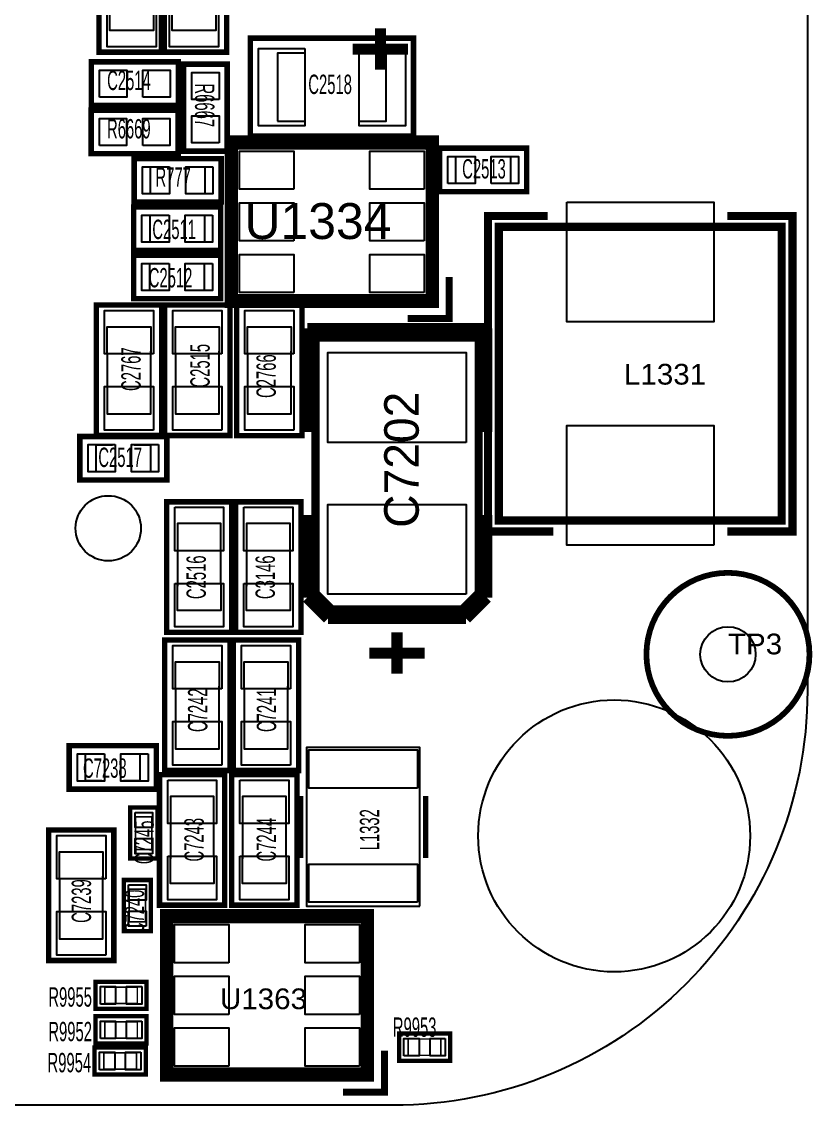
# Model space of a CAD drawing. Extents: x 0 to 73.5, y -0.1 to 42.
# Drawn here: x 58.96 to 73.5, y 0 to 19.92 of the extents above; entities that cross this region are included whole.
import ezdxf

# ---------------------------------------------------------------- set-up
doc = ezdxf.new("R2010")
doc.units = 0
for name, color, linetype in [('BG_OUTLINE', 7, 'CONTINUOUS'), ('PG_ASSEMBLY_TOP', 111, 'CONTINUOUS'), ('PG_SILKSCREEN_TOP', 254, 'CONTINUOUS'), ('PIN_TOP', 141, 'CONTINUOUS'), ('RD_SILKSCREEN_TOP', 230, 'CONTINUOUS')]:
    doc.layers.add(name, color=color, linetype=linetype)

msp = doc.modelspace()

# ---------------------------------------------------------------- linework, layer by layer
at = {"layer": 'BG_OUTLINE'}
msp.add_lwpolyline([(8.1534, 41.9989), (65.78854, 41.9989, -0.414214), (73.40854, 34.3789), (73.40854, 7.62, -0.414214), (65.78854, 0), (7.62, 0, -0.414214), (0, 7.62), (0, 34.3789, -0.414214), (7.62, 41.9989), (8.1534, 41.9989)], format="xyb", dxfattribs=at)
msp.add_lwpolyline([(8.1534, 41.9989), (65.78854, 41.9989, -0.414214), (73.40854, 34.3789), (73.40854, 7.62, -0.414214), (65.78854, 0), (7.62, 0, -0.414214), (0, 7.62), (0, 34.3789, -0.414214), (7.62, 41.9989)], format="xyb", close=True, dxfattribs=at)
msp.add_lwpolyline([(8.1534, 41.9989), (65.78854, 41.9989, -0.414214), (73.40854, 34.3789), (73.40854, 7.62, -0.414214), (65.78854, 0), (7.62, 0, -0.414214), (0, 7.62), (0, 34.3789, -0.414214), (7.62, 41.9989)], format="xyb", close=True, dxfattribs=at)
msp.add_lwpolyline([(8.1534, 41.9989), (65.78854, 41.9989, -0.414214), (73.40854, 34.3789), (73.40854, 7.62, -0.414214), (65.78854, 0), (7.62, 0, -0.414214), (0, 7.62), (0, 34.3789, -0.414214), (7.62, 41.9989)], format="xyb", close=True, dxfattribs=at)
at = {"layer": 'PG_ASSEMBLY_TOP'}
for points, const_width in [([(61.582859, 21.763838), (61.582859, 19.363842), (60.382861, 19.363842), (60.382861, 21.763838), (61.582859, 21.763838)], 0.1), ([(62.730939, 21.763838), (62.730939, 19.363842), (61.530941, 19.363842), (61.530941, 21.763838), (62.730939, 21.763838)], 0.1), ([(66.165857, 17.822342), (63.165863, 17.822367), (63.165863, 19.622364), (66.165857, 19.622338), (66.165857, 17.822342)], 0.1), ([(60.241282, 19.185839), (61.841278, 19.185839), (61.841278, 18.385841), (60.241282, 18.385841), (60.241282, 19.185839)], 0.1), ([(61.939221, 17.543882), (61.939221, 19.143878), (62.739219, 19.143878), (62.739219, 17.543882), (61.939221, 17.543882)], 0.1), ([(60.238742, 18.296839), (61.838738, 18.296839), (61.838738, 17.496841), (60.238742, 17.496841), (60.238742, 18.296839)], 0.1), ([(62.863298, 14.845335), (66.463316, 14.845335), (66.463316, 17.645329), (62.863298, 17.645329), (62.863298, 14.845335)], 0.150012), ([(66.647162, 17.598339), (68.247158, 17.598339), (68.247158, 16.798341), (66.647162, 16.798341), (66.647162, 17.598339)], 0.1), ([(62.628678, 16.607815), (61.028682, 16.607815), (61.028682, 17.407839), (62.628678, 17.407839), (62.628678, 16.607815)], 0.1), ([(62.621058, 15.718841), (61.021062, 15.718841), (61.021062, 16.518839), (62.621058, 16.518839), (62.621058, 15.718841)], 0.1), ([(67.735145, 16.151835), (72.935135, 16.151835), (72.935135, 10.751845), (67.735145, 10.751845), (67.735145, 16.151835)], 0.150012), ([(62.618518, 14.829841), (61.018522, 14.829841), (61.018522, 15.629839), (62.618518, 15.629839), (62.618518, 14.829841)], 0.1), ([(60.334601, 12.315342), (60.334601, 14.715338), (61.534599, 14.715338), (61.534599, 12.315342), (60.334601, 12.315342)], 0.1), ([(61.589361, 12.315342), (61.589361, 14.715363), (62.789359, 14.715363), (62.789359, 12.315342), (61.589361, 12.315342)], 0.1), ([(62.915241, 12.314834), (62.915241, 14.714855), (64.115239, 14.714855), (64.115239, 12.314834), (62.915241, 12.314834)], 0.1), ([(64.362203, 9.417964), (64.362203, 14.117955), (67.362197, 14.117955), (67.362197, 9.417964), (67.062198, 9.117965), (64.662202, 9.117965), (64.362203, 9.417964)], 0.150012), ([(61.630458, 11.497361), (60.030462, 11.497361), (60.030462, 12.297359), (61.630458, 12.297359), (61.630458, 11.497361)], 0.1), ([(62.824919, 11.095838), (62.824919, 8.695842), (61.624921, 8.695842), (61.624921, 11.095838), (62.824919, 11.095838)], 0.1), ([(64.094919, 11.095838), (64.094919, 8.695842), (62.894921, 8.695842), (62.894921, 11.095838), (64.094919, 11.095838)], 0.1), ([(61.589361, 6.155842), (61.589361, 8.555838), (62.789359, 8.555838), (62.789359, 6.155842), (61.589361, 6.155842)], 0.1), ([(62.854281, 6.155842), (62.854281, 8.555838), (64.054279, 8.555838), (64.054279, 6.155842), (62.854281, 6.155842)], 0.1), ([(61.434878, 5.812841), (59.834882, 5.812841), (59.834882, 6.612839), (61.434878, 6.612839), (61.434878, 5.812841)], 0.1), ([(62.695379, 6.079338), (62.695379, 3.679342), (61.495381, 3.679342), (61.495381, 6.079338), (62.695379, 6.079338)], 0.1), ([(64.023799, 6.079338), (64.023799, 3.679342), (62.823801, 3.679342), (62.823801, 6.079338), (64.023799, 6.079338)], 0.1), ([(61.056368, 5.306339), (61.056368, 4.706341), (61.356392, 4.706341), (61.356392, 5.306339), (61.056368, 5.306339)], 0.029997), ([(59.455761, 2.663342), (59.455761, 5.063338), (60.655759, 5.063338), (60.655759, 2.663342), (59.455761, 2.663342)], 0.1), ([(61.237012, 3.372841), (61.237012, 3.972839), (60.936988, 3.972839), (60.936988, 3.372841), (61.237012, 3.372841)], 0.029997), ([(61.672064, 0.621843), (65.272056, 0.621843), (65.272056, 3.421837), (61.672064, 3.421837), (61.672064, 0.621843)], 0.150012), ([(61.087279, 2.171852), (60.487281, 2.171852), (60.487281, 1.871828), (61.087279, 1.871828), (61.087279, 2.171852)], 0.029997), ([(61.087279, 1.536852), (60.487281, 1.536852), (60.487281, 1.236828), (61.087279, 1.236828), (61.087279, 1.536852)], 0.029997), ([(66.670199, 1.219352), (66.070201, 1.219352), (66.070201, 0.919328), (66.670199, 0.919328), (66.670199, 1.219352)], 0.029997), ([(61.072039, 0.965352), (60.472041, 0.965352), (60.472041, 0.665328), (61.072039, 0.665328), (61.072039, 0.965352)], 0.029997)]:
    msp.add_lwpolyline(points, dxfattribs=dict(at, const_width=const_width))
for points in [[(61.382859, 20.263841), (61.382859, 19.763842), (60.582861, 19.763842), (60.582861, 20.263841)], [(62.530939, 20.263841), (62.530939, 19.763842), (61.730941, 19.763842), (61.730941, 20.263841)], [(64.165836, 19.347332), (63.665862, 19.347332), (63.665862, 18.097322)], [(65.165859, 18.097322), (65.665858, 18.097348), (65.665858, 19.347358), (65.165859, 19.347332)], [(63.665862, 18.097322), (64.165861, 18.097348)], [(67.246449, 16.949445), (66.946755, 16.94942), (66.946755, 17.447235)], [(66.946755, 17.447235), (67.246449, 17.447235)], [(67.647845, 17.447235), (67.947591, 17.447235), (67.947591, 16.94942), (67.647845, 16.94942)], [(61.627969, 16.75892), (61.328275, 16.75892), (61.328275, 17.256735), (61.627969, 17.256735)], [(62.029391, 17.256735), (62.329085, 17.256735), (62.329085, 16.75892)], [(62.329085, 16.75892), (62.029391, 16.75892)], [(61.620349, 15.869945), (61.320655, 15.869945), (61.320655, 16.36776), (61.620349, 16.36776)], [(62.021745, 16.36776), (62.321465, 16.36776), (62.321465, 15.869945)], [(62.321465, 15.869945), (62.021745, 15.869945)], [(61.617809, 14.980945), (61.318115, 14.980945), (61.318115, 15.478735), (61.617809, 15.478735)], [(62.019205, 15.478735), (62.3189, 15.478735), (62.3189, 14.980945)], [(62.3189, 14.980945), (62.019205, 14.980945)], [(60.534601, 13.815339), (60.534601, 14.315338), (61.334599, 14.315338), (61.334599, 13.815339)], [(61.789361, 13.815339), (61.789361, 14.315364), (62.589359, 14.315364), (62.589359, 13.815339)], [(63.115241, 13.814831), (63.115241, 14.314856), (63.915239, 14.314856), (63.915239, 13.814831)], [(60.534601, 13.815339), (60.534601, 12.715342), (61.334599, 12.715342), (61.334599, 13.865352)], [(61.789361, 13.815339), (61.789361, 12.715342), (62.589359, 12.715342), (62.589359, 13.865352)], [(63.115241, 13.814831), (63.115241, 12.714834), (63.915239, 12.714834), (63.915239, 13.864844)], [(60.629775, 11.648465), (60.330055, 11.648465), (60.330055, 12.146255), (60.629775, 12.146255)], [(61.031171, 12.146255), (61.330865, 12.146255), (61.330865, 11.648465)], [(61.330865, 11.648465), (61.031171, 11.648465)], [(62.624919, 9.595841), (62.624919, 10.695838), (61.824921, 10.695838), (61.824921, 9.545828)], [(63.894919, 9.595841), (63.894919, 10.695838), (63.094921, 10.695838), (63.094921, 9.545828)], [(62.624919, 9.595841), (62.624919, 9.095842), (61.824921, 9.095842), (61.824921, 9.595841)], [(63.894919, 9.595841), (63.894919, 9.095842), (63.094921, 9.095842), (63.094921, 9.595841)], [(61.789361, 7.655839), (61.789361, 8.155838), (62.589359, 8.155838), (62.589359, 7.655839)], [(63.054281, 7.655839), (63.054281, 8.155838), (63.854279, 8.155838), (63.854279, 7.655839)], [(61.789361, 7.655839), (61.789361, 6.555842), (62.589359, 6.555842), (62.589359, 7.705852)], [(63.054281, 7.655839), (63.054281, 6.555842), (63.854279, 6.555842), (63.854279, 7.705852)], [(60.434169, 5.963945), (60.134475, 5.963945), (60.134475, 6.461735), (60.434169, 6.461735)], [(60.835591, 6.461735), (61.135285, 6.461735), (61.135285, 5.963945)], [(61.135285, 5.963945), (60.835591, 5.963945)], [(62.495379, 4.579341), (62.495379, 5.679338), (61.695381, 5.679338), (61.695381, 4.529328)], [(63.823799, 4.579341), (63.823799, 5.679338), (63.023801, 5.679338), (63.023801, 4.529328)], [(59.655761, 4.163339), (59.655761, 4.663338), (60.455759, 4.663338), (60.455759, 4.163339)], [(62.495379, 4.579341), (62.495379, 4.079342), (61.695381, 4.079342), (61.695381, 4.579341)], [(63.823799, 4.579341), (63.823799, 4.079342), (63.023801, 4.079342), (63.023801, 4.579341)], [(59.655761, 4.163339), (59.655761, 3.063342), (60.455759, 3.063342), (60.455759, 4.213352)]]:
    msp.add_lwpolyline(points, dxfattribs=at)
at = {"layer": 'PG_ASSEMBLY_TOP', "const_width": 0.1016}
msp.add_lwpolyline([(73.444379, 8.292033, 1), (70.450177, 8.292033, 1), (73.444379, 8.292033)], format="xyb", dxfattribs=at)
at = {"layer": 'PG_ASSEMBLY_TOP'}
msp.add_lwpolyline([(66.2813, 3.66014), (66.2813, 6.58114), (64.1985, 6.58114), (64.1985, 3.66014)], close=True, dxfattribs=at)
at = {"layer": 'PG_SILKSCREEN_TOP'}
for points, const_width in [([(60.88286, 19.363842), (60.382861, 19.363842), (60.382861, 19.863841)], 0.1), ([(61.582859, 19.863841), (61.582859, 19.363842), (61.08286, 19.363842)], 0.1), ([(62.03094, 19.363842), (61.530941, 19.363842), (61.530941, 19.863841)], 0.1), ([(62.730939, 19.863841), (62.730939, 19.363842), (62.23094, 19.363842)], 0.1), ([(65.5574, 19.80184), (65.5574, 19.03984)], 0.2032), ([(63.765862, 19.622338), (63.165863, 19.622364), (63.165863, 19.022339)], 0.1), ([(65.565858, 19.622338), (66.165857, 19.622338), (66.165857, 19.022365)], 0.1), ([(65.0494, 19.42084), (66.0654, 19.42084)], 0.2032), ([(60.541281, 19.185839), (60.241282, 19.185839), (60.241282, 18.88584)], 0.1), ([(61.541279, 19.185839), (61.841278, 19.185839), (61.841278, 18.88584)], 0.1), ([(61.939221, 18.843879), (61.939221, 19.143878), (62.23922, 19.143878)], 0.1), ([(62.43922, 19.143878), (62.739219, 19.143878), (62.739219, 18.843879)], 0.1), ([(60.241282, 18.68584), (60.241282, 18.385841), (60.541281, 18.385841)], 0.1), ([(61.841278, 18.68584), (61.841278, 18.385841), (61.541279, 18.385841)], 0.1), ([(60.538741, 18.296839), (60.238742, 18.296839), (60.238742, 17.99684)], 0.1), ([(61.538739, 18.296839), (61.838738, 18.296839), (61.838738, 17.99684)], 0.1), ([(63.765862, 17.822342), (63.165863, 17.822367), (63.165863, 18.422341)], 0.1), ([(65.565858, 17.822367), (66.165857, 17.822342), (66.165832, 18.422341)], 0.1), ([(60.238742, 17.79684), (60.238742, 17.496841), (60.538741, 17.496841)], 0.1), ([(61.838738, 17.79684), (61.838738, 17.496841), (61.538739, 17.496841)], 0.1), ([(61.939221, 17.843881), (61.939221, 17.543882), (62.23922, 17.543882)], 0.1), ([(62.43922, 17.543882), (62.739219, 17.543882), (62.739219, 17.843881)], 0.1), ([(63.77432, 14.721332), (66.56832, 14.721332), (66.56832, 17.769332), (62.75832, 17.769332), (62.75832, 14.721332), (63.77432, 14.721332)], 0.127), ([(66.947161, 17.598314), (66.647162, 17.598339), (66.647162, 17.29834)], 0.1), ([(67.947159, 17.598314), (68.247158, 17.598339), (68.247158, 17.29834)], 0.1), ([(61.028682, 17.10784), (61.028682, 17.407839), (61.328681, 17.407839)], 0.1), ([(62.628678, 17.10784), (62.628678, 17.407839), (62.328679, 17.407839)], 0.1), ([(66.647162, 17.098315), (66.647162, 16.798341), (66.947161, 16.798341)], 0.1), ([(68.247158, 17.098315), (68.247158, 16.798341), (67.947159, 16.798341)], 0.1), ([(61.328681, 16.607815), (61.028682, 16.607815), (61.028682, 16.907815)], 0.1), ([(62.328679, 16.607815), (62.628678, 16.607815), (62.628678, 16.907815)], 0.1), ([(61.021062, 16.21884), (61.021062, 16.518839), (61.321061, 16.518839)], 0.1), ([(62.621058, 16.21884), (62.621058, 16.518839), (62.321059, 16.518839)], 0.1), ([(68.635143, 16.351834), (67.535146, 16.351834), (67.535146, 10.551846), (68.735143, 10.551846)], 0.150012), ([(71.935137, 16.351834), (73.135134, 16.351834), (73.135134, 10.551846), (71.935137, 10.551846)], 0.150012), ([(61.321061, 15.718841), (61.021062, 15.718841), (61.021062, 16.01884)], 0.1), ([(62.321059, 15.718841), (62.621058, 15.718841), (62.621058, 16.01884)], 0.1), ([(61.018522, 15.32984), (61.018522, 15.629839), (61.318521, 15.629839)], 0.1), ([(62.618518, 15.32984), (62.618518, 15.629839), (62.318519, 15.629839)], 0.1), ([(61.318521, 14.829841), (61.018522, 14.829841), (61.018522, 15.12984)], 0.1), ([(62.318519, 14.829841), (62.618518, 14.829841), (62.618518, 15.12984)], 0.1), ([(66.06032, 14.467332), (66.82232, 14.467332), (66.82232, 15.229332)], 0.127), ([(60.334601, 14.215339), (60.334601, 14.715338), (60.8346, 14.715338)], 0.1), ([(61.0346, 14.715338), (61.534599, 14.715338), (61.534599, 14.215339)], 0.1), ([(61.589361, 14.215339), (61.589361, 14.715363), (62.08936, 14.715363)], 0.1), ([(62.28936, 14.715363), (62.789359, 14.715363), (62.789359, 14.215339)], 0.1), ([(62.915241, 14.214831), (62.915241, 14.714855), (63.41524, 14.714855)], 0.1), ([(63.61524, 14.714855), (64.115239, 14.714855), (64.115239, 14.214831)], 0.1), ([(64.2112, 12.37996), (64.2112, 14.28496)], 0.2032), ([(64.2112, 14.28496), (67.5132, 14.28496)], 0.2032), ([(67.5132, 14.28496), (67.5132, 12.37996)], 0.2032), ([(60.334601, 12.815341), (60.334601, 12.315342), (60.8346, 12.315342)], 0.1), ([(61.0346, 12.315342), (61.534599, 12.315342), (61.534599, 12.815341)], 0.1), ([(61.589361, 12.815341), (61.589361, 12.315342), (62.08936, 12.315342)], 0.1), ([(62.28936, 12.315342), (62.789359, 12.315342), (62.789359, 12.815341)], 0.1), ([(62.915241, 12.814833), (62.915241, 12.314834), (63.41524, 12.314834)], 0.1), ([(63.61524, 12.314834), (64.115239, 12.314834), (64.115239, 12.814833)], 0.1), ([(60.030462, 11.99736), (60.030462, 12.297359), (60.330461, 12.297359)], 0.1), ([(61.630458, 11.99736), (61.630458, 12.297359), (61.330459, 12.297359)], 0.1), ([(60.330461, 11.497361), (60.030462, 11.497361), (60.030462, 11.79736)], 0.1), ([(61.330459, 11.497361), (61.630458, 11.497361), (61.630458, 11.79736)], 0.1), ([(62.12492, 11.095838), (61.624921, 11.095838), (61.624921, 10.595839)], 0.1), ([(62.824919, 10.595839), (62.824919, 11.095838), (62.32492, 11.095838)], 0.1), ([(63.39492, 11.095838), (62.894921, 11.095838), (62.894921, 10.595839)], 0.1), ([(64.094919, 10.595839), (64.094919, 11.095838), (63.59492, 11.095838)], 0.1), ([(64.2112, 10.85596), (64.2112, 9.33196)], 0.2032), ([(67.5132, 9.33196), (67.5132, 10.85596)], 0.2032), ([(64.2112, 9.33196), (64.5922, 8.95096)], 0.2032), ([(67.1322, 8.95096), (67.5132, 9.33196)], 0.2032), ([(62.12492, 8.695842), (61.624921, 8.695842), (61.624921, 9.195841)], 0.1), ([(62.824919, 9.195841), (62.824919, 8.695842), (62.32492, 8.695842)], 0.1), ([(63.39492, 8.695842), (62.894921, 8.695842), (62.894921, 9.195841)], 0.1), ([(64.094919, 9.195841), (64.094919, 8.695842), (63.59492, 8.695842)], 0.1), ([(64.5922, 8.95096), (67.1322, 8.95096)], 0.2032), ([(65.8622, 8.69696), (65.8622, 7.93496)], 0.2032), ([(61.589361, 8.055839), (61.589361, 8.555838), (62.08936, 8.555838)], 0.1), ([(62.28936, 8.555838), (62.789359, 8.555838), (62.789359, 8.055839)], 0.1), ([(62.854281, 8.055839), (62.854281, 8.555838), (63.35428, 8.555838)], 0.1), ([(63.55428, 8.555838), (64.054279, 8.555838), (64.054279, 8.055839)], 0.1), ([(65.3542, 8.31596), (66.3702, 8.31596)], 0.2032), ([(59.834882, 6.31284), (59.834882, 6.612839), (60.134881, 6.612839)], 0.1), ([(61.434878, 6.31284), (61.434878, 6.612839), (61.134879, 6.612839)], 0.1), ([(61.589361, 6.655841), (61.589361, 6.155842), (62.08936, 6.155842)], 0.1), ([(62.28936, 6.155842), (62.789359, 6.155842), (62.789359, 6.655841)], 0.1), ([(62.854281, 6.655841), (62.854281, 6.155842), (63.35428, 6.155842)], 0.1), ([(63.55428, 6.155842), (64.054279, 6.155842), (64.054279, 6.655841)], 0.1), ([(60.134881, 5.812841), (59.834882, 5.812841), (59.834882, 6.11284)], 0.1), ([(61.134879, 5.812841), (61.434878, 5.812841), (61.434878, 6.11284)], 0.1), ([(61.99538, 6.079338), (61.495381, 6.079338), (61.495381, 5.579339)], 0.1), ([(62.695379, 5.579339), (62.695379, 6.079338), (62.19538, 6.079338)], 0.1), ([(63.3238, 6.079338), (62.823801, 6.079338), (62.823801, 5.579339)], 0.1), ([(64.023799, 5.579339), (64.023799, 6.079338), (63.5238, 6.079338)], 0.1), ([(64.089788, 4.548835), (64.089788, 5.689651)], 0.100101), ([(66.390012, 4.548835), (66.390012, 5.689651)], 0.100101), ([(61.456392, 4.536338), (61.456392, 5.476342), (60.956368, 5.476342), (60.956368, 4.536338), (61.456392, 4.536338), (61.456392, 4.816348)], 0.08001), ([(61.046385, 5.476342), (60.956368, 5.476342), (60.956368, 5.386349)], 0.08001), ([(61.456392, 5.386349), (61.456392, 5.476342), (61.366375, 5.476342)], 0.08001), ([(59.455761, 4.563339), (59.455761, 5.063338), (59.95576, 5.063338)], 0.1), ([(60.15576, 5.063338), (60.655759, 5.063338), (60.655759, 4.563339)], 0.1), ([(60.956368, 4.626331), (60.956368, 4.536338), (61.046385, 4.536338)], 0.08001), ([(61.366375, 4.536338), (61.456392, 4.536338), (61.456392, 4.626331)], 0.08001), ([(61.99538, 3.679342), (61.495381, 3.679342), (61.495381, 4.179341)], 0.1), ([(62.695379, 4.179341), (62.695379, 3.679342), (62.19538, 3.679342)], 0.1), ([(63.3238, 3.679342), (62.823801, 3.679342), (62.823801, 4.179341)], 0.1), ([(64.023799, 4.179341), (64.023799, 3.679342), (63.5238, 3.679342)], 0.1), ([(60.836988, 4.142842), (60.836988, 3.202838), (61.337012, 3.202838), (61.337012, 4.142842), (60.836988, 4.142842), (60.836988, 3.862832)], 0.08001), ([(60.927005, 4.142842), (60.836988, 4.142842), (60.836988, 4.052849)], 0.08001), ([(61.337012, 4.052849), (61.337012, 4.142842), (61.246995, 4.142842)], 0.08001), ([(62.58306, 0.49784), (65.37706, 0.49784), (65.37706, 3.54584), (61.56706, 3.54584), (61.56706, 0.49784), (62.58306, 0.49784)], 0.127), ([(59.455761, 3.163341), (59.455761, 2.663342), (59.95576, 2.663342)], 0.1), ([(60.15576, 2.663342), (60.655759, 2.663342), (60.655759, 3.163341)], 0.1), ([(60.836988, 3.292831), (60.836988, 3.202838), (60.927005, 3.202838)], 0.08001), ([(61.246995, 3.202838), (61.337012, 3.202838), (61.337012, 3.292831)], 0.08001), ([(60.317278, 1.771828), (61.257282, 1.771828), (61.257282, 2.271852), (60.317278, 2.271852), (60.317278, 1.771828), (60.597288, 1.771828)], 0.08001), ([(60.407271, 2.271852), (60.317278, 2.271852), (60.317278, 2.181835)], 0.08001), ([(61.257282, 2.181835), (61.257282, 2.271852), (61.167289, 2.271852)], 0.08001), ([(60.317278, 1.861845), (60.317278, 1.771828), (60.407271, 1.771828)], 0.08001), ([(61.167289, 1.771828), (61.257282, 1.771828), (61.257282, 1.861845)], 0.08001), ([(60.317278, 1.136828), (61.257282, 1.136828), (61.257282, 1.636852), (60.317278, 1.636852), (60.317278, 1.136828), (60.597288, 1.136828)], 0.08001), ([(60.407271, 1.636852), (60.317278, 1.636852), (60.317278, 1.546835)], 0.08001), ([(61.257282, 1.546835), (61.257282, 1.636852), (61.167289, 1.636852)], 0.08001), ([(60.317278, 1.226845), (60.317278, 1.136828), (60.407271, 1.136828)], 0.08001), ([(61.167289, 1.136828), (61.257282, 1.136828), (61.257282, 1.226845)], 0.08001), ([(65.900198, 0.819328), (66.840202, 0.819328), (66.840202, 1.319352), (65.900198, 1.319352), (65.900198, 0.819328), (66.180208, 0.819328)], 0.08001), ([(65.990191, 1.319352), (65.900198, 1.319352), (65.900198, 1.229335)], 0.08001), ([(66.840202, 1.229335), (66.840202, 1.319352), (66.750209, 1.319352)], 0.08001), ([(60.302038, 0.565328), (61.242042, 0.565328), (61.242042, 1.065352), (60.302038, 1.065352), (60.302038, 0.565328), (60.582048, 0.565328)], 0.08001), ([(60.392031, 1.065352), (60.302038, 1.065352), (60.302038, 0.975335)], 0.08001), ([(61.242042, 0.975335), (61.242042, 1.065352), (61.152049, 1.065352)], 0.08001), ([(64.86906, 0.24384), (65.63106, 0.24384), (65.63106, 1.00584)], 0.127), ([(65.900198, 0.909345), (65.900198, 0.819328), (65.990191, 0.819328)], 0.08001), ([(66.750209, 0.819328), (66.840202, 0.819328), (66.840202, 0.909345)], 0.08001), ([(60.302038, 0.655345), (60.302038, 0.565328), (60.392031, 0.565328)], 0.08001), ([(61.152049, 0.565328), (61.242042, 0.565328), (61.242042, 0.655345)], 0.08001)]:
    msp.add_lwpolyline(points, dxfattribs=dict(at, const_width=const_width))
at = {"layer": 'PG_SILKSCREEN_TOP', "const_width": 0.1016}
msp.add_lwpolyline([(73.448189, 8.292033, 1), (70.446367, 8.292033, 1), (73.448189, 8.292033)], format="xyb", dxfattribs=at)
at = {"layer": 'PIN_TOP'}
for points in [[(60.532861, 20.263841), (61.432859, 20.263841), (61.432859, 19.463842), (60.532861, 19.463842)], [(61.680941, 20.263841), (62.580939, 20.263841), (62.580939, 19.463842), (61.680941, 19.463842)], [(64.165874, 19.432346), (64.165874, 18.012334), (63.315863, 18.012334), (63.315863, 19.432346)], [(66.015857, 19.432346), (66.015857, 18.012334), (65.165846, 18.012334), (65.165846, 19.432346)], [(60.392259, 18.535625), (60.392259, 19.03603), (60.892665, 19.03603), (60.892665, 18.535625)], [(61.18987, 18.535625), (61.18987, 19.03603), (61.690275, 19.03603), (61.690275, 18.535625)], [(62.589423, 18.492483), (62.089017, 18.492483), (62.089017, 18.992888), (62.589423, 18.992888)], [(60.389719, 17.646625), (60.389719, 18.14703), (60.890125, 18.14703), (60.890125, 17.646625)], [(61.18733, 17.646625), (61.18733, 18.14703), (61.687735, 18.14703), (61.687735, 17.646625)], [(62.589423, 17.694872), (62.089017, 17.694872), (62.089017, 18.195277), (62.589423, 18.195277)], [(63.963423, 16.845343), (62.963425, 16.845343), (62.963425, 17.545342), (63.963423, 17.545342)], [(66.363215, 16.845343), (65.363217, 16.845343), (65.363217, 17.545342), (66.363215, 17.545342)], [(66.798139, 16.948125), (66.798139, 17.44853), (67.298545, 17.44853), (67.298545, 16.948125)], [(67.59575, 16.948125), (67.59575, 17.44853), (68.096155, 17.44853), (68.096155, 16.948125)], [(61.680077, 17.258043), (61.680077, 16.757637), (61.179672, 16.757637), (61.179672, 17.258043)], [(62.477688, 17.258043), (62.477688, 16.757637), (61.977283, 16.757637), (61.977283, 17.258043)], [(63.963423, 15.895333), (62.963425, 15.895333), (62.963425, 16.595331), (63.963423, 16.595331)], [(66.363215, 15.895333), (65.363217, 15.895333), (65.363217, 16.595331), (66.363215, 16.595331)], [(68.985143, 16.606926), (71.685137, 16.606926), (71.685137, 14.406931), (68.985143, 14.406931)], [(61.672457, 16.369043), (61.672457, 15.868637), (61.172052, 15.868637), (61.172052, 16.369043)], [(62.470068, 16.369043), (62.470068, 15.868637), (61.969663, 15.868637), (61.969663, 16.369043)], [(63.963423, 14.945322), (62.963425, 14.945322), (62.963425, 15.64532), (63.963423, 15.64532)], [(66.363215, 14.945322), (65.363217, 14.945322), (65.363217, 15.64532), (66.363215, 15.64532)], [(61.669917, 15.480043), (61.669917, 14.979637), (61.169512, 14.979637), (61.169512, 15.480043)], [(62.467528, 15.480043), (62.467528, 14.979637), (61.967123, 14.979637), (61.967123, 15.480043)], [(61.384599, 13.815339), (60.484601, 13.815339), (60.484601, 14.615338), (61.384599, 14.615338)], [(62.639359, 13.815339), (61.739361, 13.815339), (61.739361, 14.615338), (62.639359, 14.615338)], [(63.965239, 13.814831), (63.065241, 13.814831), (63.065241, 14.61483), (63.965239, 14.61483)], [(67.1322, 12.189955), (64.5922, 12.189955), (64.5922, 13.839965), (67.1322, 13.839965)], [(61.384599, 12.415342), (60.484601, 12.415342), (60.484601, 13.215341), (61.384599, 13.215341)], [(62.639359, 12.415342), (61.739361, 12.415342), (61.739361, 13.215341), (62.639359, 13.215341)], [(63.965239, 12.414834), (63.065241, 12.414834), (63.065241, 13.214833), (63.965239, 13.214833)], [(71.685137, 10.296754), (68.985143, 10.296754), (68.985143, 12.496749), (71.685137, 12.496749)], [(60.681857, 12.147563), (60.681857, 11.647157), (60.181452, 11.647157), (60.181452, 12.147563)], [(61.479468, 12.147563), (61.479468, 11.647157), (60.979063, 11.647157), (60.979063, 12.147563)], [(61.774921, 10.995838), (62.674919, 10.995838), (62.674919, 10.195839), (61.774921, 10.195839)], [(63.044921, 10.995838), (63.944919, 10.995838), (63.944919, 10.195839), (63.044921, 10.195839)], [(67.1322, 9.395955), (64.5922, 9.395955), (64.5922, 11.045965), (67.1322, 11.045965)], [(61.774921, 9.595841), (62.674919, 9.595841), (62.674919, 8.795842), (61.774921, 8.795842)], [(63.044921, 9.595841), (63.944919, 9.595841), (63.944919, 8.795842), (63.044921, 8.795842)], [(62.639359, 7.655839), (61.739361, 7.655839), (61.739361, 8.455838), (62.639359, 8.455838)], [(63.904279, 7.655839), (63.004281, 7.655839), (63.004281, 8.455838), (63.904279, 8.455838)], [(62.639359, 6.255842), (61.739361, 6.255842), (61.739361, 7.055841), (62.639359, 7.055841)], [(63.904279, 6.255842), (63.004281, 6.255842), (63.004281, 7.055841), (63.904279, 7.055841)], [(60.486277, 6.463043), (60.486277, 5.962637), (59.985872, 5.962637), (59.985872, 6.463043)], [(61.283888, 6.463043), (61.283888, 5.962637), (60.783483, 5.962637), (60.783483, 6.463043)], [(66.239898, 5.833351), (64.239902, 5.833351), (64.239902, 6.53335), (66.239898, 6.53335)], [(61.645381, 5.979338), (62.545379, 5.979338), (62.545379, 5.179339), (61.645381, 5.179339)], [(62.973801, 5.979338), (63.873799, 5.979338), (63.873799, 5.179339), (62.973801, 5.179339)], [(61.046385, 5.386349), (61.366375, 5.386349), (61.366375, 5.10634), (61.046385, 5.10634)], [(60.505759, 4.163339), (59.605761, 4.163339), (59.605761, 4.963338), (60.505759, 4.963338)], [(61.366375, 4.626331), (61.046385, 4.626331), (61.046385, 4.90634), (61.366375, 4.90634)], [(61.645381, 4.579341), (62.545379, 4.579341), (62.545379, 3.779342), (61.645381, 3.779342)], [(62.973801, 4.579341), (63.873799, 4.579341), (63.873799, 3.779342), (62.973801, 3.779342)], [(66.239898, 3.73333), (64.239902, 3.73333), (64.239902, 4.433329), (66.239898, 4.433329)], [(60.927005, 4.052849), (61.246995, 4.052849), (61.246995, 3.77284), (60.927005, 3.77284)], [(60.505759, 2.763342), (59.605761, 2.763342), (59.605761, 3.563341), (60.505759, 3.563341)], [(61.246995, 3.292831), (60.927005, 3.292831), (60.927005, 3.57284), (61.246995, 3.57284)], [(62.772163, 2.621852), (61.772165, 2.621852), (61.772165, 3.32185), (62.772163, 3.32185)], [(65.171955, 2.621852), (64.171957, 2.621852), (64.171957, 3.32185), (65.171955, 3.32185)], [(62.772163, 1.671841), (61.772165, 1.671841), (61.772165, 2.371839), (62.772163, 2.371839)], [(65.171955, 1.671841), (64.171957, 1.671841), (64.171957, 2.371839), (65.171955, 2.371839)], [(60.407271, 1.861845), (60.407271, 2.181835), (60.68728, 2.181835), (60.68728, 1.861845)], [(61.167289, 2.181835), (61.167289, 1.861845), (60.88728, 1.861845), (60.88728, 2.181835)], [(60.407271, 1.226845), (60.407271, 1.546835), (60.68728, 1.546835), (60.68728, 1.226845)], [(61.167289, 1.546835), (61.167289, 1.226845), (60.88728, 1.226845), (60.88728, 1.546835)], [(62.772163, 0.72183), (61.772165, 0.72183), (61.772165, 1.421828), (62.772163, 1.421828)], [(65.171955, 0.72183), (64.171957, 0.72183), (64.171957, 1.421828), (65.171955, 1.421828)], [(65.990191, 0.909345), (65.990191, 1.229335), (66.2702, 1.229335), (66.2702, 0.909345)], [(66.750209, 1.229335), (66.750209, 0.909345), (66.4702, 0.909345), (66.4702, 1.229335)], [(60.392031, 0.655345), (60.392031, 0.975335), (60.67204, 0.975335), (60.67204, 0.655345)], [(61.152049, 0.975335), (61.152049, 0.655345), (60.87204, 0.655345), (60.87204, 0.975335)]]:
    msp.add_lwpolyline(points, close=True, dxfattribs=at)
for centre, radius in [((60.5536, 10.609555), 0.599999), ((71.947278, 8.292033), 0.508), ((69.855842, 4.953813), 2.499995)]:
    msp.add_circle(centre, radius, dxfattribs=at)

# ---------------------------------------------------------------- texts
at = {"layer": 'RD_SILKSCREEN_TOP'}
for s, height, width, p in [('C2514', 0.3556, 0.572143, (60.532772, 18.667273)), ('C2518', 0.3556, 0.572143, (64.23152, 18.59534)), ('R6669', 0.3556, 0.572143, (60.530232, 17.778298)), ('C2513', 0.3556, 0.572143, (67.06108, 17.041419)), ('R777', 0.3556, 0.572143, (61.421899, 16.889298)), ('U1334', 0.6604, 1.038462, (63.05804, 15.92834)), ('C2511', 0.3556, 0.572143, (61.36386, 15.92834)), ('C2512', 0.3556, 0.572143, (61.29782, 15.03934)), ('L1331', 0.381, 1.066667, (70.035141, 13.25184)), ('C2517', 0.3556, 0.572143, (60.37072, 11.73734)), ('TP3', 0.381, 1.066667, (71.947278, 8.292033)), ('C7238', 0.3556, 0.572143, (60.08878, 6.02234)), ('R9955', 0.3556, 0.572143, (59.451291, 1.813839)), ('U1363', 0.381, 1.066667, (62.60592, 1.76784)), ('R9953', 0.3556, 0.572143, (65.786, 1.25984)), ('R9952', 0.3556, 0.572143, (59.451291, 1.178839)), ('R9954', 0.3556, 0.572143, (59.436051, 0.607339))]:
    msp.add_text(s, height=height, dxfattribs=dict(at, width=width)).set_placement(p)
at = {"layer": 'RD_SILKSCREEN_TOP', "width": 0.572143}
for s, rotation, p in [('R6667', 270, (62.14872, 18.78838)), ('C2515', 90, (62.41796, 13.19784)), ('C2767', 90, (61.14796, 13.13434)), ('C2766', 90, (63.633782, 13.006349)), ('C2516', 90, (62.346561, 9.308338)), ('C3146', 90, (63.616561, 9.308338)), ('C7242', 90, (62.375059, 6.863842)), ('C7241', 90, (63.639979, 6.863842)), ('L1332', 90, (65.53454, 4.68884)), ('C7245', 90, (61.38926, 4.43484)), ('C7243', 90, (62.308461, 4.482338)), ('C7244', 90, (63.636881, 4.482338)), ('C7239', 90, (60.2361, 3.35534)), ('C7240', 90, (61.21146, 3.16484))]:
    msp.add_text(s, height=0.3556, rotation=rotation, dxfattribs=at).set_placement(p)
at = {"layer": 'RD_SILKSCREEN_TOP'}
msp.add_text('C7202', height=0.635, rotation=90, dxfattribs=at).set_placement((66.262199, 10.617962))

doc.saveas('drawing.dxf')
